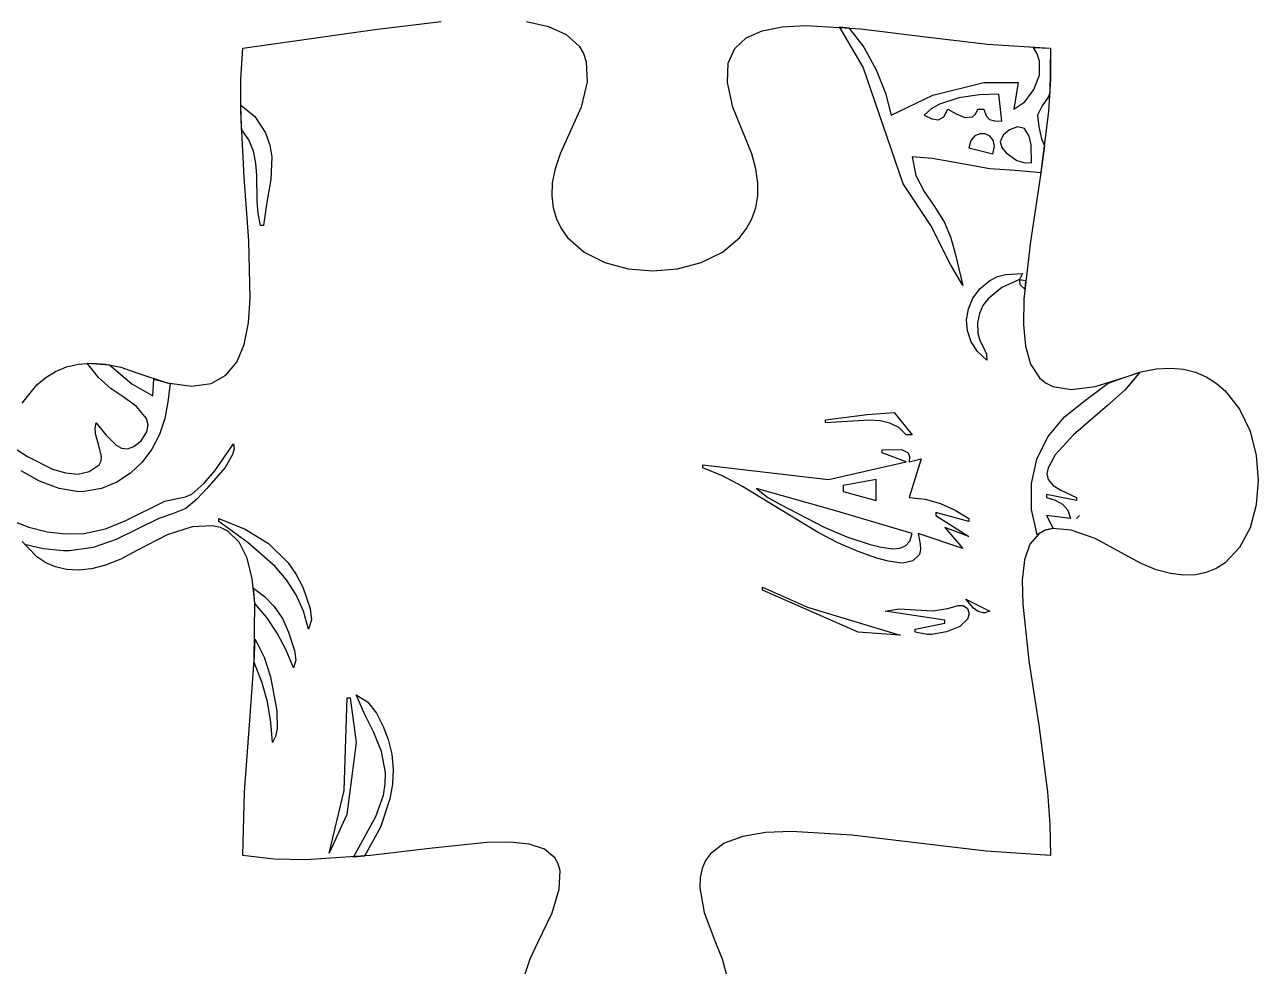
# Model space of a CAD drawing. Extents: x -47 to 700, y -217 to 268.
# Drawn here: x 26 to 133, y 92.7 to 174.4 of the extents above; entities that cross this region are included whole.
import ezdxf

# ---------------------------------------------------------------- set-up
doc = ezdxf.new("R2010")
doc.units = 0

msp = doc.modelspace()

# ---------------------------------------------------------------- linework, layer by layer
at = {"layer": 'Layer 1'}
for p, q in [((56.373, 173.95725), (62.125031, 174.638734)), ((69.516457, 174.64392), (71.424094, 174.222328)), ((44.928, 172.336), (56.373, 173.95725)), ((71.424094, 174.222328), (72.959309, 173.525697)), ((72.959309, 173.525697), (74.0655, 172.516)), ((88.55926, 173.237672), (89.949484, 173.845277)), ((89.949484, 173.845277), (91.685061, 174.182033)), ((91.685061, 174.182033), (93.718, 174.29225)), ((93.718, 174.29225), (98.484016, 174.010316)), ((98.70665, 170.68192), (96.63804, 174.17318)), ((96.63804, 174.17318), (97.461246, 174.10758)), ((97.461246, 174.10758), (98.76704, 172.41786)), ((98.484016, 174.010316), (103.863625, 173.353969)), ((103.863625, 173.353969), (109.472922, 172.677699)), ((44.756564, 169.643849), (44.928, 172.336)), ((44.928, 172.336), (44.928, 172.336)), ((74.0655, 172.516), (74.440024, 171.881868)), ((87.006818, 171.032667), (87.562375, 172.314906)), ((87.562375, 172.314906), (88.55926, 173.237672)), ((98.76704, 172.41786), (99.836187, 170.462349)), ((109.472922, 172.677699), (114.928, 172.336)), ((113.774663, 171.84099), (113.456136, 172.379)), ((113.456136, 172.379), (114.927886, 172.3366)), ((114.927886, 172.3366), (114.881386, 168.42934)), ((114.928, 172.336), (114.940349, 169.642331)), ((74.440024, 171.881868), (74.686066, 171.155209)), ((74.686066, 171.155209), (74.764406, 169.405297)), ((113.993576, 171.20026), (113.774663, 171.84099)), ((113.972413, 170.001408), (113.993576, 171.20026)), ((86.940578, 169.346645), (87.006818, 171.032667)), ((102.16174, 160.57712), (98.70665, 170.68192)), ((99.836187, 170.462349), (100.633829, 168.436673)), ((44.750891, 166.84973), (44.756564, 169.643849)), ((74.764406, 169.405297), (74.243918, 167.228236)), ((87.411643, 167.212526), (86.940578, 169.346645)), ((104.752796, 168.26349), (109.157176, 169.34353)), ((109.157176, 169.34353), (112.136836, 169.34353)), ((112.136836, 169.34353), (111.748236, 167.05426)), ((113.509497, 168.740178), (113.972413, 170.001408)), ((114.940349, 169.642331), (114.764289, 166.843676)), ((100.633829, 168.436673), (101.125106, 166.53646)), ((101.125106, 166.53646), (104.752796, 168.26349)), ((106.98253, 168.030843), (105.304302, 167.480701)), ((108.776558, 168.287505), (106.98253, 168.030843)), ((110.45269, 168.35081), (108.776558, 168.287505)), ((110.71159, 166.01865), (110.45269, 168.35081)), ((112.727286, 167.672488), (113.509497, 168.740178)), ((114.727906, 168.09086), (114.204947, 167.338376)), ((114.881386, 168.42934), (114.727906, 168.09086)), ((44.80241, 165.27761), (44.74505, 167.39479)), ((44.74505, 167.39479), (45.968918, 166.410206)), ((45.048625, 161.149594), (44.750891, 166.84973)), ((74.243918, 167.228236), (73.068, 164.586)), ((88.468, 164.586), (87.411643, 167.212526)), ((104.581643, 167.064288), (103.97557, 166.53696)), ((105.304302, 167.480701), (104.581643, 167.064288)), ((105.707107, 166.382192), (106.04831, 167.05528)), ((106.04831, 167.05528), (106.767844, 166.644595)), ((108.431806, 166.624853), (108.63885, 167.05528)), ((108.63885, 167.05528), (109.15716, 167.05528)), ((109.15716, 167.05528), (109.354622, 166.471938)), ((111.748236, 167.05426), (112.727286, 167.672488)), ((114.204947, 167.338376), (113.820986, 166.53643)), ((45.968918, 166.410206), (46.88756, 164.98202)), ((103.97557, 166.53696), (104.65231, 166.203493)), ((104.65231, 166.203493), (105.235631, 166.125084)), ((105.235631, 166.125084), (105.707107, 166.382192)), ((106.767844, 166.644595), (107.507864, 166.333199)), ((107.507864, 166.333199), (108.165741, 166.382844)), ((108.165741, 166.382844), (108.431806, 166.624853)), ((109.354622, 166.471938), (109.651351, 166.162415)), ((109.651351, 166.162415), (110.089592, 166.040167)), ((110.089592, 166.040167), (110.71159, 166.01865)), ((110.71159, 166.01865), (110.71159, 166.01865)), ((113.820986, 166.53643), (113.92276, 165.501916)), ((114.764289, 166.843676), (114.053313, 161.125531)), ((45.454187, 164.3814), (44.80241, 165.27761)), ((46.88756, 164.98202), (47.250963, 163.938163)), ((108.389613, 164.729193), (108.045072, 164.323349)), ((108.825509, 164.919628), (108.389613, 164.729193)), ((109.28302, 164.909741), (108.825509, 164.919628)), ((109.692403, 164.714618), (109.28302, 164.909741)), ((109.983917, 164.349344), (109.692403, 164.714618)), ((110.830319, 164.785452), (110.5824, 164.20532)), ((111.395212, 165.267064), (110.830319, 164.785452)), ((112.082607, 165.509258), (111.395212, 165.267064)), ((112.69803, 165.37114), (112.082607, 165.509258)), ((113.087137, 164.711344), (112.69803, 165.37114)), ((113.25924, 163.94591), (113.087137, 164.711344)), ((113.92276, 165.501916), (114.166186, 164.46369)), ((45.850726, 163.404079), (45.454187, 164.3814)), ((47.250963, 163.938163), (47.423283, 162.925909)), ((73.068, 164.586), (72.419332, 163.187367)), ((89.042196, 163.187367), (88.468, 164.586)), ((108.045072, 164.323349), (107.86163, 163.68701)), ((107.86163, 163.68701), (109.93437, 163.16869)), ((109.93437, 163.16869), (110.08782, 163.829006)), ((110.08782, 163.829006), (109.983917, 164.349344)), ((110.5824, 164.20532), (110.720246, 163.709951)), ((110.720246, 163.709951), (111.089909, 163.252843)), ((113.30264, 162.39148), (113.25924, 163.94591)), ((114.433346, 163.85598), (114.110376, 161.52382)), ((114.166186, 164.46369), (114.433346, 163.85598)), ((46.056055, 162.365526), (45.850726, 163.404079)), ((47.423283, 162.925909), (47.356853, 160.955774)), ((72.419332, 163.187367), (71.984553, 161.878969)), ((89.407307, 161.878969), (89.042196, 163.187367)), ((104.670908, 162.783204), (102.938966, 162.90875)), ((102.938966, 162.90875), (103.258598, 161.307596)), ((106.329581, 162.487618), (104.670908, 162.783204)), ((111.089909, 163.252843), (112.00763, 162.60749)), ((112.00763, 162.60749), (112.64048, 162.423821)), ((46.134203, 161.285616), (46.056055, 162.365526)), ((71.984553, 161.878969), (71.749564, 160.660805)), ((89.577432, 160.660805), (89.407307, 161.878969)), ((109.675496, 161.87264), (106.329581, 162.487618)), ((111.864777, 161.738888), (109.675496, 161.87264)), ((114.110376, 161.52382), (111.864777, 161.738888)), ((112.64048, 162.423821), (113.30264, 162.39148)), ((113.30264, 162.39148), (113.30264, 162.39148)), ((45.444797, 155.623598), (45.048625, 161.149594)), ((46.165066, 159.081235), (46.134203, 161.285616)), ((47.356853, 160.955774), (47.012627, 158.990744)), ((71.749564, 160.660805), (71.700266, 159.532875)), ((89.566672, 159.532875), (89.577432, 160.660805)), ((104.57968, 156.94995), (102.16174, 160.57712)), ((103.258598, 161.307596), (103.979221, 159.914784)), ((114.053313, 161.125531), (113.207805, 155.569809)), ((71.700266, 159.532875), (71.822559, 158.49518)), ((89.389124, 158.49518), (89.566672, 159.532875)), ((103.979221, 159.914784), (104.881352, 158.593977)), ((46.245838, 157.996517), (46.165066, 159.081235)), ((47.012627, 158.990744), (46.714961, 156.94995)), ((71.822559, 158.49518), (72.102346, 157.547719)), ((89.058889, 157.547719), (89.389124, 158.49518)), ((104.881352, 158.593977), (105.745506, 157.20884)), ((46.45554, 156.94995), (46.245838, 157.996517)), ((72.102346, 157.547719), (72.525526, 156.690492)), ((88.590064, 156.690492), (89.058889, 157.547719)), ((46.714961, 156.94995), (46.45554, 156.94995)), ((72.525526, 156.690492), (73.078, 155.9235)), ((87.99675, 155.9235), (88.590064, 156.690492)), ((106.26382, 153.58168), (104.57968, 156.94995)), ((105.745506, 157.20884), (106.305885, 155.886255)), ((45.563, 150.65975), (45.444797, 155.623598)), ((73.078, 155.9235), (74.514436, 154.660219)), ((86.493049, 154.660219), (87.99675, 155.9235)), ((106.305885, 155.886255), (106.688066, 154.526315)), ((113.207805, 155.569809), (112.6405, 150.56475)), ((74.514436, 154.660219), (76.298859, 153.757875)), ((84.660578, 153.757875), (86.493049, 154.660219)), ((106.688066, 154.526315), (107.343346, 151.76783)), ((76.298859, 153.757875), (78.318479, 153.216469)), ((78.318479, 153.216469), (80.4605, 153.036)), ((80.4605, 153.036), (82.612131, 153.216469)), ((82.612131, 153.216469), (84.660578, 153.757875)), ((107.34334, 151.76784), (106.26382, 153.58168)), ((108.83385, 151.490117), (109.67549, 152.19985)), ((109.67549, 152.19985), (110.342812, 152.534509)), ((110.342812, 152.534509), (111.05226, 152.715848)), ((112.26655, 152.28667), (110.73494, 151.578363)), ((111.05226, 152.715848), (112.52545, 152.80499)), ((112.346231, 151.78278), (112.26652, 152.28667)), ((112.26652, 152.28667), (112.26655, 152.28667)), ((112.52545, 152.80499), (112.26655, 152.28667)), ((112.26655, 152.28667), (112.7797, 152.18125)), ((112.7797, 152.18125), (112.7099, 151.44641)), ((107.343346, 151.76783), (107.34334, 151.76784)), ((108.217121, 150.657825), (108.83385, 151.490117)), ((110.73494, 151.578363), (109.523801, 150.614841)), ((112.7099, 151.44641), (112.346231, 151.78278)), ((45.400236, 148.509884), (45.563, 150.65975)), ((107.671019, 148.782733), (107.828458, 149.742266)), ((107.828458, 149.742266), (108.217121, 150.657825)), ((109.083403, 150.013993), (108.777116, 149.321284)), ((109.523801, 150.614841), (109.083403, 150.013993)), ((112.6405, 150.56475), (112.590153, 148.390045)), ((107.747957, 147.818518), (107.671019, 148.782733)), ((108.777116, 149.321284), (108.622939, 148.52736)), ((45.026828, 146.646059), (45.400236, 148.509884)), ((108.06243, 146.888916), (107.747957, 147.818518)), ((108.622939, 148.52736), (108.63887, 147.62287)), ((108.63887, 147.62287), (108.823756, 146.997467)), ((112.590153, 148.390045), (112.764133, 146.498598)), ((44.395725, 145.116774), (45.026828, 146.646059)), ((108.617592, 146.033219), (108.06243, 146.888916)), ((108.823756, 146.997467), (109.12756, 146.384281)), ((109.4166, 145.29072), (108.617592, 146.033219)), ((109.12756, 146.384281), (109.381452, 145.807352)), ((109.381452, 145.807352), (109.4166, 145.29072)), ((112.764133, 146.498598), (113.21403, 144.938937)), ((28.689719, 144.310717), (29.63718, 144.703706)), ((29.63718, 144.703706), (30.674875, 144.949984)), ((30.674875, 144.949984), (31.802805, 145.035452)), ((32.394099, 143.773595), (31.42136, 145.02149)), ((31.42136, 145.02149), (33.36233, 144.88559)), ((31.802805, 145.035452), (33.020969, 144.94601)), ((33.020969, 144.94601), (34.329367, 144.667559)), ((33.36233, 144.88559), (35.292775, 143.221456)), ((34.329367, 144.667559), (35.728, 144.186)), ((43.459875, 143.970531), (44.395725, 145.116774)), ((109.4166, 145.29072), (109.4166, 145.29072)), ((113.21403, 144.938937), (113.991438, 143.759594)), ((122.806633, 144.275762), (124.115031, 144.533822)), ((124.115031, 144.533822), (125.333195, 144.60428)), ((125.333195, 144.60428), (126.461125, 144.501234)), ((126.461125, 144.501234), (127.49882, 144.238784)), ((27.0655, 143.141), (27.832492, 143.785115)), ((27.832492, 143.785115), (28.689719, 144.310717)), ((33.50082, 142.78649), (32.394099, 143.773595)), ((35.728, 144.186), (38.353342, 143.315065)), ((37.12851, 142.18136), (37.21429, 143.64173)), ((37.21429, 143.64173), (38.63126, 143.25519)), ((42.172229, 143.255832), (43.459875, 143.970531)), ((113.991438, 143.759594), (114.51908, 143.327707)), ((114.51908, 143.327707), (115.147946, 143.009098)), ((118.804636, 142.988771), (121.408, 143.816)), ((119.93379, 143.29755), (121.4076, 143.81639)), ((121.4076, 143.81639), (122.69951, 144.24478)), ((121.408, 143.816), (122.806633, 144.275762)), ((121.408, 143.816), (121.408, 143.816)), ((122.69951, 144.24478), (121.421537, 142.722494)), ((127.49882, 144.238784), (128.446281, 143.831029)), ((128.446281, 143.831029), (129.303508, 143.292068)), ((25.802219, 141.553627), (27.0655, 143.141)), ((34.533226, 142.112386), (33.50082, 142.78649)), ((35.292775, 143.221456), (37.12851, 142.18136)), ((38.353342, 143.315065), (40.485734, 143.021176)), ((38.63126, 143.25519), (38.424038, 141.66304)), ((40.485734, 143.021176), (42.172229, 143.255832)), ((115.147946, 143.009098), (116.735148, 142.73598)), ((116.735148, 142.73598), (118.804636, 142.988771)), ((117.978489, 141.810385), (119.93379, 143.29755)), ((121.421537, 142.722494), (119.890655, 141.340619)), ((129.303508, 143.292068), (130.0705, 142.636)), ((130.0705, 142.636), (131.333781, 141.028939)), ((35.712708, 141.257406), (34.533226, 142.112386)), ((36.563588, 140.23847), (35.712708, 141.257406)), ((38.424038, 141.66304), (38.1596, 140.224687)), ((116.15263, 140.3675), (117.978489, 141.810385)), ((119.890655, 141.340619), (116.93036, 138.81307)), ((36.717153, 139.672807), (36.563588, 140.23847)), ((38.1596, 140.224687), (37.696159, 138.85383)), ((95.4252, 140.10861), (99.05237, 140.58403)), ((95.4252, 139.84971), (95.4252, 140.10861)), ((99.05237, 140.58403), (101.38453, 140.75664)), ((101.38453, 140.75664), (102.93896, 138.81307)), ((114.696127, 138.63365), (116.15263, 140.3675)), ((131.333781, 141.028939), (132.236125, 139.122641)), ((32.106035, 139.391591), (32.205286, 139.84972)), ((32.142334, 138.899763), (32.106035, 139.391591)), ((32.205286, 139.84972), (33.0563, 138.817334)), ((36.091876, 138.29529), (36.61019, 139.0725)), ((36.61019, 139.0725), (36.717153, 139.672807)), ((99.232662, 140.096509), (95.4252, 139.84971)), ((100.163399, 140.037745), (99.232662, 140.096509)), ((101.025152, 139.835953), (100.163399, 140.037745)), ((101.787654, 139.443712), (101.025152, 139.835953)), ((102.42064, 138.8136), (101.787654, 139.443712)), ((132.236125, 139.122641), (132.777531, 137.029896)), ((24.457952, 138.1015), (26.255968, 136.9293)), ((32.425729, 137.885115), (32.142334, 138.899763)), ((33.0563, 138.817334), (33.927998, 137.924746)), ((35.470345, 137.797539), (36.091876, 138.29529)), ((37.696159, 138.85383), (37.041441, 137.583402)), ((42.484143, 135.697611), (44.123953, 138.03556)), ((44.123953, 138.03556), (44.166085, 137.597182)), ((102.93896, 138.81307), (102.42064, 138.8136)), ((113.753794, 136.697342), (114.696127, 138.63365)), ((116.93036, 138.81307), (115.345077, 137.06382)), ((26.255968, 136.9293), (28.426707, 135.840577)), ((32.663757, 136.945977), (32.425729, 137.885115)), ((32.643347, 136.548537), (32.663757, 136.945977)), ((33.927998, 137.924746), (34.399607, 137.666527)), ((34.399607, 137.666527), (34.909988, 137.606038)), ((34.909988, 137.606038), (35.470345, 137.797539)), ((37.041441, 137.583402), (36.203175, 136.446339)), ((44.0312, 137.092898), (43.393754, 135.991316)), ((44.166085, 137.597182), (44.0312, 137.092898)), ((100.34787, 137.51742), (102.016754, 137.527952)), ((100.34787, 137.25851), (100.34787, 137.51742)), ((102.42061, 136.4813), (100.34787, 137.25851)), ((102.016754, 137.527952), (102.589895, 137.23786)), ((102.589895, 137.23786), (102.709814, 136.930524)), ((102.709814, 136.930524), (102.68003, 136.4813)), ((115.345077, 137.06382), (114.73193, 135.956512)), ((132.777531, 137.029896), (132.958, 134.8635)), ((28.426707, 135.840577), (29.540781, 135.50791)), ((31.604206, 135.62674), (32.464702, 136.22255)), ((32.464702, 136.22255), (32.643347, 136.548537)), ((36.203175, 136.446339), (35.189088, 135.475572)), ((43.393754, 135.991316), (41.791793, 134.14898)), ((84.80207, 135.96298), (84.80207, 136.2224)), ((84.80207, 136.2224), (95.68407, 134.92687)), ((86.5501, 135.21907), (84.80207, 135.96298)), ((95.68407, 134.92687), (102.42061, 136.4813)), ((102.68003, 136.4813), (103.71614, 136.7402)), ((103.71614, 136.7402), (102.68003, 133.37193)), ((113.298388, 134.588097), (113.753794, 136.697342)), ((114.73193, 135.956512), (114.630835, 135.420946)), ((27.301705, 134.803637), (25.694552, 135.68173)), ((28.990248, 134.146011), (27.301705, 134.803637)), ((29.540781, 135.50791), (30.614756, 135.412578)), ((30.614756, 135.412578), (31.604206, 135.62674)), ((35.189088, 135.475572), (34.00691, 134.704036)), ((41.551342, 134.590108), (42.484143, 135.697611)), ((88.235475, 134.335075), (86.5501, 135.21907)), ((99.82956, 134.92701), (96.97961, 134.40869)), ((99.82956, 133.11316), (99.82956, 134.92701)), ((114.630835, 135.420946), (114.72791, 134.92649)), ((114.72791, 134.92649), (115.164453, 134.422316)), ((132.958, 134.8635), (132.777531, 132.736244)), ((30.69426, 133.87437), (28.990248, 134.146011)), ((30.69426, 133.87384), (30.69426, 133.87437)), ((30.694282, 133.87389), (30.69426, 133.87384)), ((31.169188, 133.89039), (30.694282, 133.87389)), ((32.664367, 134.164664), (31.169188, 133.89039)), ((34.00691, 134.704036), (32.664367, 134.164664)), ((40.496783, 133.67407), (41.551342, 134.590108)), ((41.791793, 134.14898), (40.925938, 133.238579)), ((91.507056, 132.333886), (88.235475, 134.335075)), ((96.20241, 132.24913), (89.46587, 134.14979)), ((89.46587, 134.14979), (90.428999, 133.378074)), ((96.97961, 134.40869), (96.97961, 133.89038)), ((96.97961, 133.89038), (99.82956, 133.11316)), ((113.30267, 132.33543), (113.298388, 134.588097)), ((115.164453, 134.422316), (115.839324, 134.021516)), ((115.839324, 134.021516), (117.18926, 133.37206)), ((34.781555, 131.376145), (38.164623, 133.06997)), ((38.164623, 133.06997), (39.359319, 133.324819)), ((39.359319, 133.324819), (39.951594, 133.428962)), ((39.951594, 133.428962), (40.496783, 133.67407)), ((40.925938, 133.238579), (39.978473, 132.42195)), ((90.428999, 133.378074), (91.53861, 132.76745)), ((91.53861, 132.76745), (95.305407, 130.793589)), ((102.68003, 133.37193), (104.072935, 133.237394)), ((104.072935, 133.237394), (105.40269, 132.862057)), ((105.40269, 132.862057), (106.666513, 132.288327)), ((117.18926, 133.11265), (114.5982, 133.63096)), ((114.5982, 133.63096), (114.5982, 133.37206)), ((114.5982, 133.37206), (115.33203, 133.150898)), ((115.33203, 133.150898), (115.968042, 132.791146)), ((115.968042, 132.791146), (116.437319, 132.268391)), ((117.18926, 133.37206), (117.18926, 133.11265)), ((132.777531, 132.736244), (132.236125, 130.760922)), ((37.646313, 131.55844), (33.926169, 129.727499)), ((38.825769, 131.956745), (37.646313, 131.55844)), ((39.978473, 132.42195), (38.825769, 131.956745)), ((42.82841, 131.29932), (42.82841, 131.55822)), ((42.82841, 131.55822), (45.113831, 130.647147)), ((94.79442, 130.333532), (91.507056, 132.333886)), ((102.93895, 130.26321), (96.20241, 132.24913)), ((107.86162, 131.29919), (105.01167, 132.07641)), ((105.01167, 132.07641), (105.01167, 131.81751)), ((105.01167, 131.81751), (107.86162, 130.00366)), ((106.666513, 132.288327), (107.86162, 131.55861)), ((107.86162, 131.55861), (107.86162, 131.29919)), ((113.78068, 130.12782), (113.30267, 132.33543)), ((116.67094, 131.55822), (114.5982, 131.81712)), ((114.5982, 131.81712), (115.18318, 130.69264)), ((116.437319, 132.268391), (116.67094, 131.55822)), ((117.18926, 131.55874), (117.44816, 131.81764)), ((117.44816, 131.81764), (117.18926, 131.55874)), ((24.868793, 131.38635), (26.378842, 130.798691)), ((26.378842, 130.798691), (27.948927, 130.406062)), ((31.169183, 130.26291), (33.017278, 130.661882)), ((33.017278, 130.661882), (34.781555, 131.376145)), ((40.528801, 130.845004), (38.364877, 130.14734)), ((42.262207, 130.93508), (40.528801, 130.845004)), ((42.980727, 130.7698), (42.262207, 130.93508)), ((45.395129, 129.457211), (42.82841, 131.29932)), ((43.607531, 130.473656), (42.980727, 130.7698)), ((45.113831, 130.647147), (47.157133, 129.381772)), ((95.305407, 130.793589), (97.274951, 129.976371)), ((107.86162, 130.00366), (105.78888, 130.78088)), ((105.78888, 130.78088), (107.34331, 128.96755)), ((114.407234, 130.507985), (113.78068, 130.12782)), ((114.485434, 130.541299), (113.94925, 130.262719)), ((115.18318, 130.69264), (114.407234, 130.507985)), ((115.122238, 130.688346), (114.485434, 130.541299)), ((116.722844, 130.559809), (115.122238, 130.688346)), ((118.80134, 129.821046), (116.722844, 130.559809)), ((132.236125, 130.760922), (131.333781, 129.050326)), ((27.0655, 128.22225), (25.802219, 129.575014)), ((27.948927, 130.406062), (29.554043, 130.222717)), ((29.554043, 130.222717), (31.169183, 130.26291)), ((33.926169, 129.727499), (31.931537, 129.04021)), ((38.364877, 130.14734), (35.728, 128.786)), ((44.607211, 129.516823), (43.607531, 130.473656)), ((45.303684, 128.120668), (44.607211, 129.516823)), ((47.714181, 127.393125), (45.395129, 129.457211)), ((96.499521, 129.45058), (94.79442, 130.333532)), ((98.27517, 128.70813), (96.499521, 129.45058)), ((97.274951, 129.976371), (99.31126, 129.3134)), ((102.38261, 129.195701), (102.750756, 129.606524)), ((102.750756, 129.606524), (102.93895, 130.26321)), ((107.34331, 128.96755), (103.45724, 130.26308)), ((103.45724, 130.26308), (103.634812, 129.343195)), ((113.94925, 130.262719), (113.153605, 129.338986)), ((113.78068, 130.12782), (113.78068, 130.12782)), ((121.408, 128.416), (118.80134, 129.821046)), ((27.637994, 128.938727), (26.005163, 129.30328)), ((29.355343, 128.75137), (27.637994, 128.938727)), ((29.89898, 128.74237), (29.355343, 128.75137)), ((29.898983, 128.74207), (29.89898, 128.74237)), ((31.931537, 129.04021), (29.898983, 128.74207)), ((35.728, 128.786), (34.329367, 128.044695)), ((47.157133, 129.381772), (48.860508, 127.714919)), ((99.877996, 128.125464), (98.27517, 128.70813)), ((99.31126, 129.3134), (100.273051, 129.068856)), ((100.273051, 129.068856), (101.28168, 128.93616)), ((101.28168, 128.93616), (101.878317, 128.986871)), ((101.28168, 128.93616), (101.28168, 128.93616)), ((101.878317, 128.986871), (102.38261, 129.195701)), ((103.58695, 128.44923), (102.99857, 127.878771)), ((103.681621, 128.868775), (103.58695, 128.44923)), ((103.634812, 129.343195), (103.681621, 128.868775)), ((113.153605, 129.338986), (112.685031, 127.973207)), ((122.806633, 127.652898), (121.408, 128.416)), ((131.333781, 129.050326), (130.0705, 127.71725)), ((27.832492, 127.720576), (27.0655, 128.22225)), ((28.689719, 127.354174), (27.832492, 127.720576)), ((29.63718, 127.137141), (28.689719, 127.354174)), ((33.020969, 127.523256), (31.802805, 127.207583)), ((34.329367, 128.044695), (33.020969, 127.523256)), ((45.739384, 126.341281), (45.303684, 128.120668)), ((48.702064, 126.228832), (47.714181, 127.393125)), ((48.860508, 127.714919), (49.554159, 126.716195)), ((100.871894, 127.846587), (99.877996, 128.125464)), ((101.85841, 127.70044), (100.871894, 127.846587)), ((102.13798, 127.69644), (101.85841, 127.70044)), ((102.99857, 127.878771), (102.13794, 127.69631)), ((102.13794, 127.69631), (102.13798, 127.69644)), ((112.685031, 127.973207), (112.493254, 126.221442)), ((124.115031, 127.111068), (122.806633, 127.652898)), ((130.0705, 127.71725), (129.303508, 127.22753)), ((30.674875, 127.083578), (29.63718, 127.137141)), ((31.802805, 127.207583), (30.674875, 127.083578)), ((45.95675, 124.23475), (45.739384, 126.341281)), ((49.533509, 124.950236), (48.702064, 126.228832)), ((49.554159, 126.716195), (50.12615, 125.59941)), ((112.493254, 126.221442), (112.528, 124.13975)), ((125.333195, 126.776411), (124.115031, 127.111068)), ((126.461125, 126.634828), (125.333195, 126.776411)), ((127.49882, 126.672219), (126.461125, 126.634828)), ((128.446281, 126.874486), (127.49882, 126.672219)), ((129.303508, 127.22753), (128.446281, 126.874486)), ((45.95789, 124.19224), (45.850919, 125.51154)), ((45.850919, 125.51154), (46.811154, 124.786788)), ((50.12615, 125.59941), (50.767034, 123.749602)), ((89.98418, 125.33997), (89.98418, 125.59887)), ((89.98418, 125.59887), (93.87025, 123.87185)), ((98.27514, 121.7128), (89.98418, 125.33997)), ((45.906223, 119.264613), (45.95675, 124.23475)), ((46.999965, 122.983557), (45.95789, 124.19224)), ((46.811154, 124.786788), (47.649914, 123.916104)), ((50.17701, 123.537733), (49.533509, 124.950236)), ((108.259959, 123.77644), (107.60276, 124.56278)), ((107.60276, 124.56278), (109.6755, 123.52667)), ((112.528, 124.13975), (113.075969, 119.210824)), ((47.649914, 123.916104), (48.344816, 122.893453)), ((50.60106, 121.97172), (50.17701, 123.537733)), ((50.767034, 123.749602), (50.860897, 122.776352)), ((93.87025, 123.87185), (101.90231, 121.45339)), ((100.60678, 123.52615), (101.823934, 123.724518)), ((105.78889, 122.74894), (100.60678, 123.52615)), ((101.823934, 123.724518), (103.238916, 123.636699)), ((103.238916, 123.636699), (104.698083, 123.547737)), ((104.698083, 123.547737), (106.04779, 123.74268)), ((106.04779, 123.74268), (106.923223, 124.024804)), ((106.923223, 124.024804), (107.36703, 124.01168)), ((107.36703, 124.01168), (107.73192, 123.74268)), ((107.73192, 123.74268), (107.8829, 123.279721)), ((107.8829, 123.279721), (107.756822, 122.841061)), ((108.672125, 123.507108), (108.259959, 123.77644)), ((109.11326, 123.38766), (108.672125, 123.507108)), ((109.23315, 123.38766), (109.11326, 123.38766)), ((109.11326, 123.38766), (109.11326, 123.38766)), ((109.6755, 123.52667), (109.23315, 123.38766)), ((47.898971, 121.626919), (46.999965, 122.983557)), ((48.344816, 122.893453), (48.873479, 121.7128)), ((50.860897, 122.776352), (50.601059, 121.97172)), ((50.601059, 121.97172), (50.60106, 121.97172)), ((103.19783, 121.97172), (105.78889, 122.49004)), ((103.19783, 121.71282), (103.19783, 121.97172)), ((105.78889, 122.49004), (105.78889, 122.74894)), ((107.08442, 122.18773), (105.936941, 121.721071)), ((107.756822, 122.841061), (107.08442, 122.18773)), ((45.89382, 119.06904), (45.97857, 121.09424)), ((45.97857, 121.09424), (46.765384, 119.550309)), ((48.664466, 120.155739), (47.898971, 121.626919)), ((48.873479, 121.7128), (49.412174, 120.107621)), ((101.90231, 121.45339), (98.27514, 121.7128)), ((104.23756, 121.50509), (103.19783, 121.71282)), ((104.62462, 121.50612), (104.23756, 121.50512)), ((104.23756, 121.50512), (104.23756, 121.50509)), ((105.936941, 121.721071), (104.62462, 121.50612)), ((49.30601, 118.60343), (48.664466, 120.155739)), ((49.412174, 120.107621), (49.514111, 119.283147)), ((45.491594, 113.658969), (45.906223, 119.264613)), ((46.566549, 117.412013), (45.89382, 119.06904)), ((46.765384, 119.550309), (47.31906, 117.82622)), ((49.514111, 119.283147), (49.306012, 118.60343)), ((113.075969, 119.210824), (113.92675, 113.634906)), ((47.31906, 117.82622), (47.862283, 114.8933)), ((49.306012, 118.60343), (49.30601, 118.60343)), ((47.05349, 115.677827), (46.566549, 117.412013)), ((47.360185, 113.903566), (47.05349, 115.677827)), ((53.7104, 107.98031), (53.9693, 116.01238)), ((53.9693, 116.01238), (54.228713, 116.01238)), ((54.228713, 116.01238), (54.74703, 112.12631)), ((55.479074, 114.619548), (54.74703, 116.27179)), ((54.74703, 116.27179), (55.732809, 115.673879)), ((55.732809, 115.673879), (56.506566, 114.680351)), ((47.862283, 114.8933), (47.883841, 113.32604)), ((56.281835, 113.013279), (55.479074, 114.619548)), ((56.506566, 114.680351), (57.09134, 113.510898)), ((45.052355, 107.866527), (45.491594, 113.658969)), ((47.49217, 112.12631), (47.360185, 113.903566)), ((57.09134, 113.510898), (57.51017, 112.38521)), ((113.92675, 113.634906), (114.678156, 107.860473)), ((47.751217, 112.659856), (47.492177, 112.12631)), ((47.883841, 113.32604), (47.751217, 112.659856)), ((56.953976, 111.35213), (56.281835, 113.013279)), ((57.51017, 112.38521), (57.826485, 111.112428)), ((47.492177, 112.12631), (47.49217, 112.12631)), ((54.74703, 112.12631), (53.92589, 105.90757)), ((57.29416, 109.53525), (56.953976, 111.35213)), ((57.826485, 111.112428), (57.946824, 109.826137)), ((57.271013, 108.545174), (57.29416, 109.53525)), ((57.946824, 109.826137), (57.890056, 108.539098)), ((57.106344, 107.582811), (57.271013, 108.545174)), ((57.890056, 108.539098), (57.67505, 107.264071)), ((44.928, 102.336), (45.052355, 107.866527)), ((52.41487, 102.5393), (53.7104, 107.98031)), ((56.451087, 105.726966), (57.106344, 107.582811)), ((57.67505, 107.264071), (56.845801, 104.801097)), ((114.678156, 107.860473), (114.89091, 105.038961)), ((53.92589, 105.90757), (52.41487, 102.5393)), ((54.5274, 102.191), (56.451087, 105.726966)), ((114.89091, 105.038961), (114.928, 102.336)), ((56.845801, 104.801097), (55.61003, 102.5393)), ((88.265402, 104.000453), (86.659477, 103.405385)), ((90.228603, 104.323295), (88.265402, 104.000453)), ((92.49425, 104.4185), (90.228603, 104.323295)), ((97.713566, 104.104359), (92.49425, 104.4185)), ((103.484719, 103.41475), (97.713566, 104.104359)), ((61.354582, 102.974965), (55.994094, 102.330531)), ((66.06925, 103.45475), (61.354582, 102.974965)), ((68.06, 103.49319), (66.06925, 103.45475)), ((69.740012, 103.322816), (68.06, 103.49319)), ((71.059526, 102.887746), (69.740012, 103.322816)), ((71.968781, 102.132094), (71.059526, 102.887746)), ((86.659477, 103.405385), (85.465656, 102.4935)), ((109.369074, 102.706391), (103.484719, 103.41475)), ((114.928, 102.336), (109.369074, 102.706391)), ((47.613261, 102.033131), (44.928, 102.336)), ((44.928, 102.336), (44.928, 102.336)), ((50.385871, 101.96852), (47.613261, 102.033131)), ((55.994094, 102.330531), (50.385871, 101.96852)), ((54.527408, 102.19102), (54.5274, 102.191)), ((55.44053, 102.27782), (54.527408, 102.19102)), ((55.61003, 102.5393), (55.44053, 102.27782)), ((72.254012, 101.616586), (71.968781, 102.132094)), ((72.418017, 100.999977), (72.254012, 101.616586)), ((85.040419, 101.904817), (84.738769, 101.220209)), ((85.465656, 102.4935), (85.040419, 101.904817)), ((114.928, 102.336), (114.928, 102.336)), ((72.357473, 99.435512), (72.418017, 100.999977)), ((84.738769, 101.220209), (84.56756, 100.434102)), ((84.56756, 100.434102), (84.533645, 99.540922)), ((84.533645, 99.540922), (84.905112, 97.411049)), ((71.737387, 97.382814), (72.357473, 99.435512)), ((70.508, 94.786), (71.737387, 97.382814)), ((84.905112, 97.411049), (85.908, 94.786)), ((69.843892, 93.387367), (70.508, 94.786)), ((85.908, 94.786), (86.466756, 93.387367)), ((69.39467, 92.078969), (69.843892, 93.387367)), ((86.466756, 93.387367), (86.817424, 92.078969))]:
    msp.add_line(p, q, dxfattribs=at)

doc.saveas('drawing.dxf')
